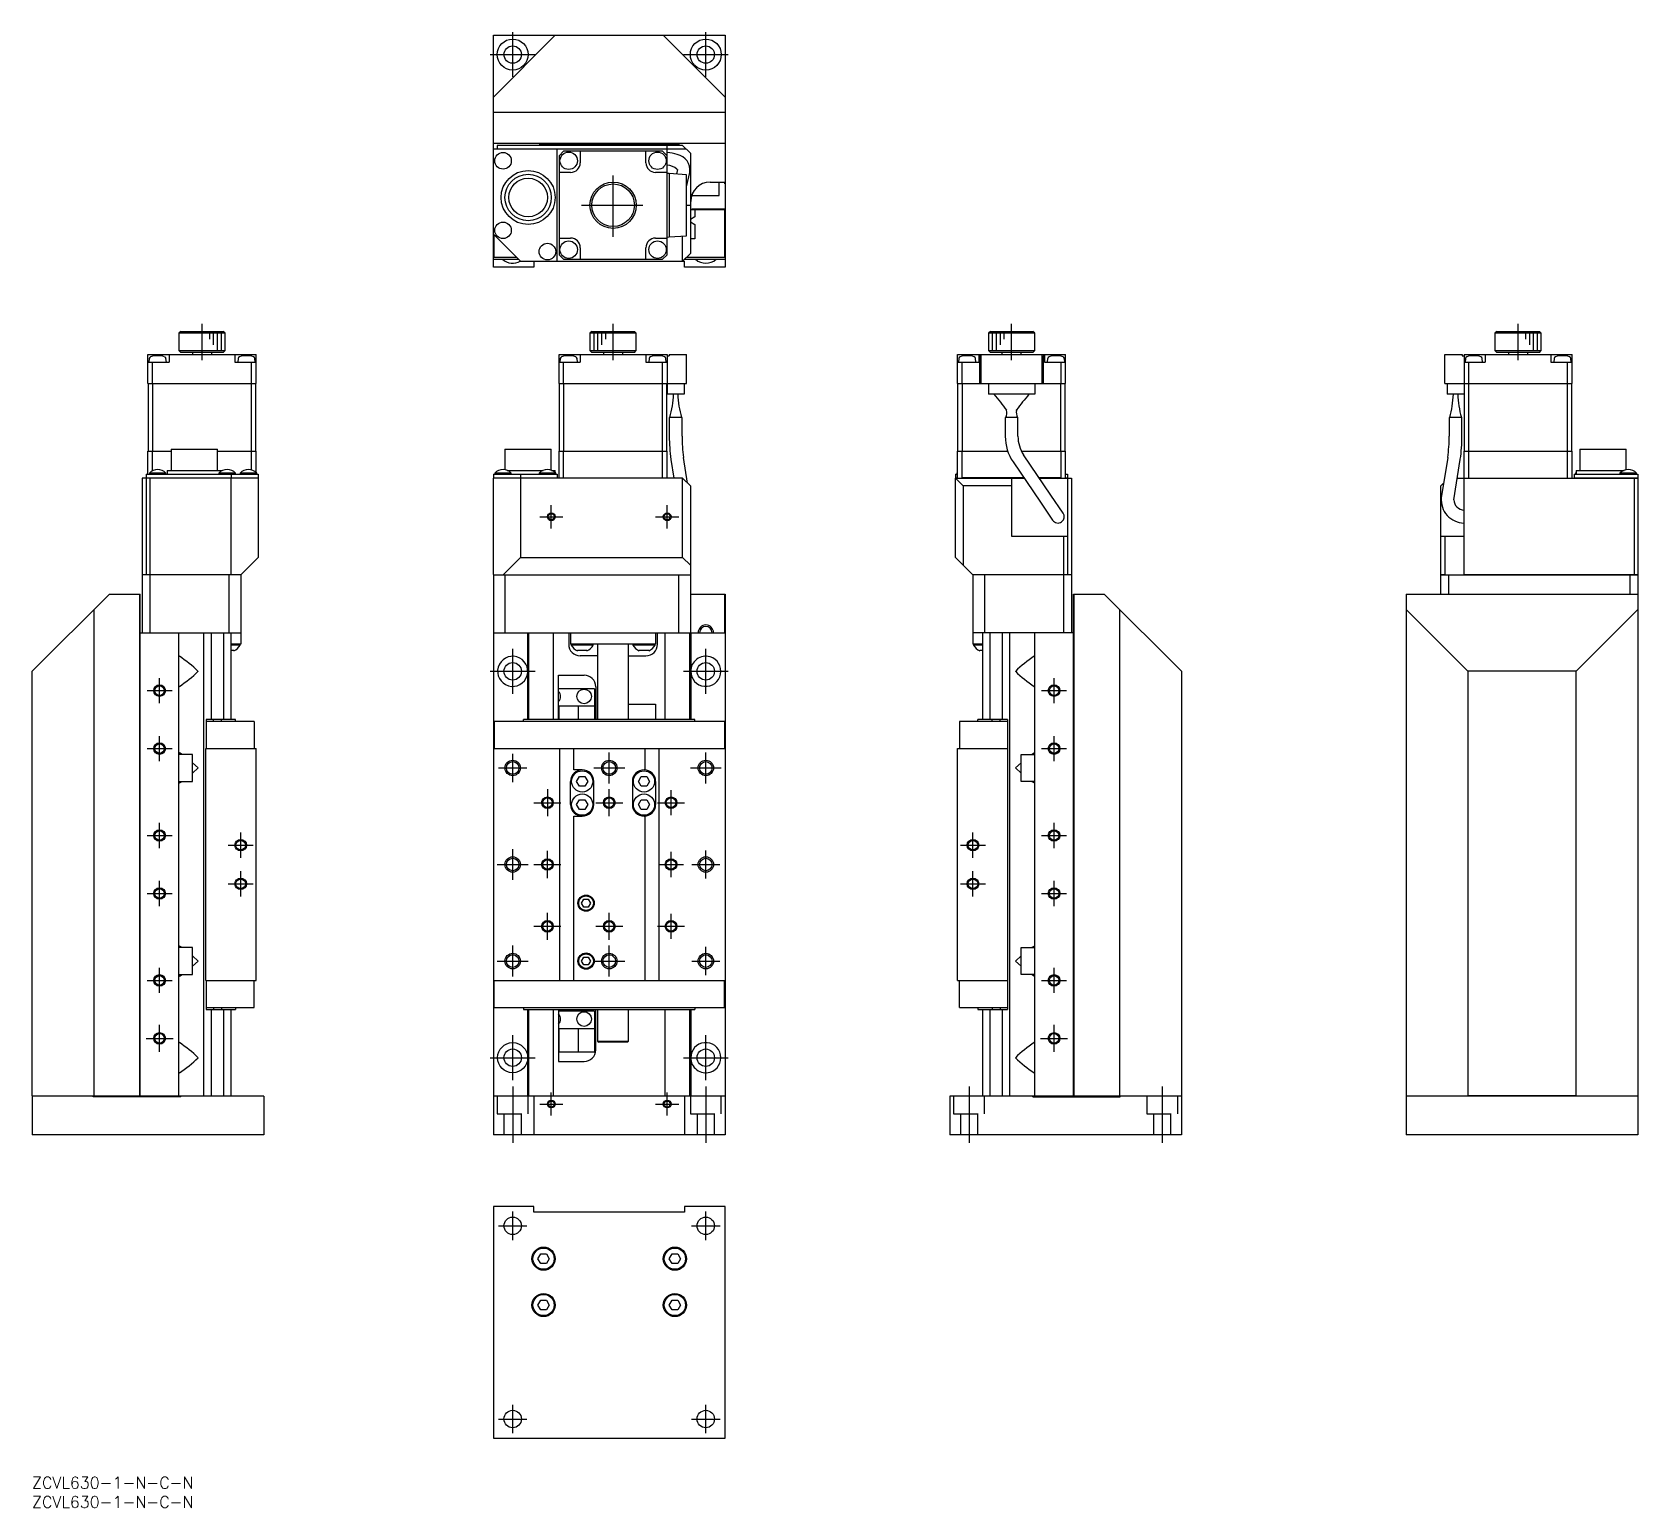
# Model space of a CAD drawing. Extents: x 0 to 416, y -8 to 374.
import ezdxf

# ---------------------------------------------------------------- set-up
doc = ezdxf.new("R2010")
doc.units = 0
doc.header["$LTSCALE"] = 0.5
doc.linetypes.add('CENTER', pattern=[50.8, 31.75, -6.35, 6.35, -6.35])
doc.linetypes.add('DASHED', pattern=[19.05, 12.7, -6.35])
for name, color, linetype in [('MSM_CENTER', 1, 'CENTER'), ('MSM_CONTINUOUS', 7, 'CONTINUOUS'), ('MSM_DASHED', 4, 'DASHED'), ('MSM_NARROW', 5, 'CONTINUOUS'), ('MSM_PART_NUMBER', 7, 'CONTINUOUS')]:
    doc.layers.add(name, color=color, linetype=linetype)
doc.styles.get("Standard").update_dxf_attribs({"font": 'txt.shx', "height": 3, "bigfont": 'bigfont.shx'})

# ---------------------------------------------------------------- blocks, each defined once
blk = doc.blocks.new('*U2')
at = {"layer": 'MSM_PART_NUMBER'}
blk.add_text('ZCVL630-1-N-C-N', height=3, dxfattribs=at).set_placement((0, -3))
blk = doc.blocks.new('*U3')
at = {"layer": 'MSM_PART_NUMBER'}
blk.add_text('ZCVL630-1-N-C-N', height=3, dxfattribs=at).set_placement((0, -8))

msp = doc.modelspace()

# ---------------------------------------------------------------- linework, layer by layer
at = {"layer": 'MSM_CENTER'}
for p, q in [((124.42, 362.36), (124.42, 373.96)), ((174.42, 362.36), (174.42, 373.96)), ((118.62, 368.16), (130.22, 368.16)), ((168.62, 368.16), (180.22, 368.16)), ((150.42, 320.96), (150.42, 337.36)), ((142.22, 329.16), (158.62, 329.16)), ((44, 289.07), (44, 298.47)), ((150.42, 289.07), (150.42, 298.47)), ((253.59, 289.07), (253.59, 298.47)), ((384.74, 289.07), (384.74, 298.47)), ((134.42, 245.52), (134.42, 251.52)), ((164.42, 245.52), (164.42, 251.52)), ((131.42, 248.52), (137.42, 248.52)), ((161.42, 248.52), (167.42, 248.52)), ((124.42, 202.72), (124.42, 214.32)), ((174.42, 202.72), (174.42, 214.32)), ((118.62, 208.52), (130.22, 208.52)), ((168.62, 208.52), (180.22, 208.52)), ((33, 200.27), (33, 206.77)), ((264.59, 200.27), (264.59, 206.77)), ((29.75, 203.52), (36.25, 203.52)), ((261.34, 203.52), (267.84, 203.52)), ((33, 185.27), (33, 191.77)), ((264.59, 185.27), (264.59, 191.77)), ((29.75, 188.52), (36.25, 188.52)), ((124.42, 179.87), (124.42, 187.17)), ((149.42, 179.52), (149.42, 187.52)), ((174.42, 179.52), (174.42, 187.52)), ((261.34, 188.52), (267.84, 188.52)), ((120.77, 183.52), (128.07, 183.52)), ((145.42, 183.52), (153.42, 183.52)), ((170.42, 183.52), (178.42, 183.52)), ((133.42, 178.02), (133.42, 171.02)), ((149.42, 171.02), (149.42, 178.02)), ((165.42, 171.27), (165.42, 177.77)), ((129.92, 174.52), (136.92, 174.52)), ((145.92, 174.52), (152.92, 174.52)), ((161.92, 174.52), (168.92, 174.52)), ((33, 162.77), (33, 169.27)), ((54, 160.27), (54, 166.77)), ((243.59, 160.27), (243.59, 166.77)), ((264.59, 162.77), (264.59, 169.27)), ((29.75, 166.02), (36.25, 166.02)), ((50.75, 163.52), (57.25, 163.52)), ((124.42, 154.52), (124.42, 162.52)), ((174.42, 154.87), (174.42, 162.17)), ((240.34, 163.52), (246.84, 163.52)), ((261.34, 166.02), (267.84, 166.02)), ((120.42, 158.52), (128.42, 158.52)), ((129.92, 158.52), (136.92, 158.52)), ((133.42, 155.02), (133.42, 162.02)), ((162.17, 158.52), (168.67, 158.52)), ((165.42, 155.27), (165.42, 161.77)), ((170.77, 158.52), (178.07, 158.52)), ((33, 147.77), (33, 154.27)), ((54, 150.27), (54, 156.77)), ((243.59, 150.27), (243.59, 156.77)), ((264.59, 147.77), (264.59, 154.27)), ((29.75, 151.02), (36.25, 151.02)), ((50.75, 153.52), (57.25, 153.52)), ((240.34, 153.52), (246.84, 153.52)), ((261.34, 151.02), (267.84, 151.02)), ((133.42, 139.02), (133.42, 146.02)), ((149.42, 139.02), (149.42, 146.02)), ((165.42, 139.27), (165.42, 145.77)), ((129.92, 142.52), (136.92, 142.52)), ((145.92, 142.52), (152.92, 142.52)), ((161.92, 142.52), (168.92, 142.52)), ((124.42, 129.52), (124.42, 137.52)), ((149.42, 129.52), (149.42, 137.52)), ((120.42, 133.52), (128.42, 133.52)), ((145.42, 133.52), (153.42, 133.52)), ((170.77, 133.52), (178.07, 133.52)), ((174.42, 129.87), (174.42, 137.17)), ((33, 125.27), (33, 131.77)), ((264.59, 125.27), (264.59, 131.77)), ((29.75, 128.52), (36.25, 128.52)), ((261.34, 128.52), (267.84, 128.52)), ((33, 110.02), (33, 117.02)), ((264.59, 110.02), (264.59, 117.02)), ((29.5, 113.52), (36.5, 113.52)), ((124.42, 102.72), (124.42, 114.32)), ((174.42, 102.72), (174.42, 114.32)), ((261.09, 113.52), (268.09, 113.52)), ((118.62, 108.52), (130.22, 108.52)), ((168.62, 108.52), (180.22, 108.52)), ((124.42, 101.02), (124.42, 86.52)), ((174.42, 101.02), (174.42, 86.52)), ((242.59, 101.02), (242.59, 86.52)), ((292.59, 101.02), (292.59, 86.52)), ((131.42, 96.52), (137.42, 96.52)), ((134.42, 93.52), (134.42, 99.52)), ((161.42, 96.52), (167.42, 96.52)), ((164.42, 93.52), (164.42, 99.52)), ((124.42, 61.3), (124.42, 68.7)), ((174.42, 61.3), (174.42, 68.7)), ((120.72, 65), (128.12, 65)), ((170.72, 65), (178.12, 65)), ((124.42, 11.3), (124.42, 18.7)), ((174.42, 11.3), (174.42, 18.7)), ((120.72, 15), (128.12, 15)), ((170.72, 15), (178.12, 15))]:
    msp.add_line(p, q, dxfattribs=at)
at = {"layer": 'MSM_CONTINUOUS'}
for p, q in [((119.42, 357.16), (135.42, 373.16)), ((119.42, 313.16), (119.42, 373.16)), ((119.42, 373.16), (179.42, 373.16)), ((163.42, 373.16), (179.42, 357.16)), ((179.42, 373.16), (179.42, 313.16)), ((119.42, 357.36), (119.52, 357.36)), ((119.52, 357.36), (119.52, 357.26)), ((179.42, 357.26), (179.32, 357.26)), ((179.42, 353.16), (119.42, 353.16)), ((119.42, 345.26), (119.52, 345.16)), ((179.42, 345.16), (119.42, 345.16)), ((131.42, 344.86), (131.42, 345.16)), ((167.42, 345.16), (167.42, 344.86)), ((179.32, 345.16), (179.42, 345.26)), ((169.42, 343.66), (119.42, 343.66)), ((168.42, 344.66), (120.42, 344.66)), ((120.42, 344.66), (120.42, 343.66)), ((120.42, 343.76), (164.42, 343.76)), ((167.42, 344.86), (131.42, 344.86)), ((135.92, 314.66), (135.92, 343.66)), ((137.62, 343.16), (136.42, 341.96)), ((136.42, 341.96), (136.42, 316.36)), ((163.22, 343.16), (137.62, 343.16)), ((141.92, 343.16), (141.92, 340.16)), ((158.92, 340.16), (158.92, 343.16)), ((164.42, 341.96), (163.22, 343.16)), ((164.42, 343.76), (164.32, 343.66)), ((164.42, 343.76), (164.42, 344.66)), ((164.42, 316.36), (164.42, 343.66)), ((170.42, 342.66), (168.42, 344.66)), ((170.42, 342.66), (170.42, 316.66)), ((139.42, 337.66), (136.42, 337.66)), ((164.42, 337.66), (161.42, 337.66)), ((164.92, 337.38), (164.42, 337.41)), ((164.92, 337.38), (164.92, 320.95)), ((169.42, 337.06), (164.92, 337.38)), ((167.07, 338.37), (166.81, 337.25)), ((166.95, 338.53), (167.03, 338.43)), ((167.03, 338.43), (167.07, 338.35)), ((169.42, 333.9), (170.28, 337.62)), ((169.42, 321.26), (169.42, 337.06)), ((175.52, 335.16), (179.42, 335.16)), ((177.92, 331.66), (177.92, 335.16)), ((179.32, 334.66), (179.32, 335.16)), ((179.42, 334.66), (179.32, 334.66)), ((169.42, 329.16), (170.42, 329.16)), ((170.52, 328.66), (170.42, 328.66)), ((170.52, 328.66), (170.52, 330.16)), ((170.92, 332.12), (170.92, 331.66)), ((170.92, 331.66), (177.92, 331.66)), ((170.42, 328.06), (179.22, 328.06)), ((171.62, 326.19), (170.42, 325.5)), ((170.42, 324.83), (171.62, 324.14)), ((179.42, 328.16), (170.82, 328.16)), ((170.82, 328.16), (170.82, 328.06)), ((171.62, 328.06), (171.62, 326.19)), ((179.22, 328.06), (179.22, 315.66)), ((119.42, 321.66), (126.42, 314.66)), ((119.62, 315.66), (119.62, 321.46)), ((136.42, 320.66), (139.42, 320.66)), ((161.42, 320.66), (164.42, 320.66)), ((164.42, 320.91), (164.92, 320.95)), ((164.92, 320.95), (169.42, 321.26)), ((168.42, 314.66), (168.42, 321.19)), ((171.62, 320.46), (170.42, 320.46)), ((171.62, 324.14), (171.62, 320.46)), ((136.42, 316.36), (137.62, 315.16)), ((141.92, 318.16), (141.92, 315.16)), ((158.92, 315.16), (158.92, 318.16)), ((163.22, 315.16), (164.42, 316.36)), ((170.42, 316.66), (168.42, 314.66)), ((119.42, 315.16), (125.92, 315.16)), ((129.92, 313.16), (119.42, 313.16)), ((125.42, 315.66), (119.62, 315.66)), ((126.42, 314.66), (168.92, 314.66)), ((129.92, 314.66), (129.92, 313.16)), ((137.62, 315.16), (163.22, 315.16)), ((168.92, 315.16), (179.42, 315.16)), ((168.92, 313.16), (168.92, 314.66)), ((179.42, 313.16), (168.92, 313.16)), ((179.22, 315.66), (169.42, 315.66)), ((38.5, 296.52), (38, 296.02)), ((38, 296.02), (38, 291.52)), ((50, 296.02), (38, 296.02)), ((38.5, 296.52), (49.5, 296.52)), ((50, 296.02), (49.5, 296.52)), ((50, 291.52), (50, 296.02)), ((144.92, 296.52), (144.42, 296.02)), ((156.42, 296.02), (144.42, 296.02)), ((144.42, 296.02), (144.42, 291.52)), ((144.92, 296.52), (155.92, 296.52)), ((156.42, 296.02), (155.92, 296.52)), ((156.42, 291.52), (156.42, 296.02)), ((248.09, 296.52), (247.59, 296.02)), ((247.59, 296.02), (247.59, 291.52)), ((259.59, 296.02), (247.59, 296.02)), ((248.09, 296.52), (259.09, 296.52)), ((259.59, 296.02), (259.09, 296.52)), ((259.59, 291.52), (259.59, 296.02)), ((379.24, 296.52), (378.74, 296.02)), ((390.74, 296.02), (378.74, 296.02)), ((378.74, 296.02), (378.74, 291.52)), ((379.24, 296.52), (390.24, 296.52)), ((390.74, 296.02), (390.24, 296.52)), ((390.74, 291.52), (390.74, 296.02)), ((38, 291.52), (38.5, 291.02)), ((38, 291.52), (50, 291.52)), ((49.5, 291.02), (38.5, 291.02)), ((41.5, 291.02), (41.5, 290.52)), ((46.5, 290.52), (46.5, 291.02)), ((49.5, 291.02), (50, 291.52)), ((144.42, 291.52), (156.42, 291.52)), ((144.42, 291.52), (144.92, 291.02)), ((155.92, 291.02), (144.92, 291.02)), ((147.92, 291.02), (147.92, 290.52)), ((152.92, 290.52), (152.92, 291.02)), ((155.92, 291.02), (156.42, 291.52)), ((247.59, 291.52), (248.09, 291.02)), ((247.59, 291.52), (259.59, 291.52)), ((259.09, 291.02), (248.09, 291.02)), ((251.09, 291.02), (251.09, 290.52)), ((256.09, 290.52), (256.09, 291.02)), ((259.09, 291.02), (259.59, 291.52)), ((378.74, 291.52), (390.74, 291.52)), ((378.74, 291.52), (379.24, 291.02)), ((390.24, 291.02), (379.24, 291.02)), ((382.24, 291.02), (382.24, 290.52)), ((387.24, 290.52), (387.24, 291.02)), ((390.24, 291.02), (390.74, 291.52)), ((30, 283.02), (30, 290.52)), ((30, 290.52), (58, 290.52)), ((30, 288.52), (35.5, 288.52)), ((30.34, 289.51), (30.25, 288.52)), ((31.2, 283.02), (31.2, 288.52)), ((34.75, 288.52), (34.66, 289.51)), ((35.5, 290.52), (35.5, 288.52)), ((52.5, 290.52), (52.5, 288.52)), ((52.5, 288.52), (58, 288.52)), ((53.34, 289.51), (53.25, 288.52)), ((56.8, 283.02), (56.8, 288.52)), ((57.75, 288.52), (57.66, 289.51)), ((58, 283.02), (58, 290.52)), ((136.42, 290.52), (164.42, 290.52)), ((136.42, 283.02), (136.42, 290.52)), ((136.42, 288.52), (141.92, 288.52)), ((136.75, 289.51), (136.67, 288.52)), ((137.62, 283.02), (137.62, 288.52)), ((141.17, 288.52), (141.08, 289.51)), ((141.92, 290.52), (141.92, 288.52)), ((158.92, 290.52), (158.92, 288.52)), ((158.92, 288.52), (164.42, 288.52)), ((159.75, 289.51), (159.67, 288.52)), ((163.22, 283.02), (163.22, 288.52)), ((164.17, 288.52), (164.08, 289.51)), ((164.42, 290.52), (164.42, 280.22)), ((164.42, 290.22), (164.92, 290.22)), ((164.92, 290.52), (169.42, 290.52)), ((164.92, 290.52), (164.92, 290.22)), ((169.42, 283.02), (169.42, 290.52)), ((239.59, 283.02), (239.59, 290.52)), ((239.59, 290.52), (267.59, 290.52)), ((239.59, 288.52), (245.09, 288.52)), ((239.93, 289.51), (239.84, 288.52)), ((240.79, 283.02), (240.79, 288.52)), ((244.34, 288.52), (244.26, 289.51)), ((245.09, 290.52), (245.09, 288.52)), ((245.34, 283.02), (245.34, 290.22)), ((245.34, 290.22), (245.38, 290.22)), ((245.38, 290.52), (245.38, 290.22)), ((245.69, 283.02), (245.69, 290.52)), ((261.49, 283.02), (261.49, 290.52)), ((261.81, 290.52), (261.81, 290.22)), ((261.81, 290.22), (261.84, 290.22)), ((261.84, 283.02), (261.84, 290.22)), ((262.09, 290.52), (262.09, 288.52)), ((262.09, 288.52), (267.59, 288.52)), ((262.93, 289.51), (262.84, 288.52)), ((266.39, 283.02), (266.39, 288.52)), ((267.34, 288.52), (267.26, 289.51)), ((267.59, 283.02), (267.59, 290.52)), ((365.74, 283.02), (365.74, 290.52)), ((365.74, 290.52), (370.24, 290.52)), ((370.24, 290.52), (370.24, 290.22)), ((370.24, 290.22), (370.74, 290.22)), ((370.74, 290.52), (398.74, 290.52)), ((370.74, 290.52), (370.74, 280.22)), ((370.74, 288.52), (376.24, 288.52)), ((371.08, 289.51), (370.99, 288.52)), ((371.94, 283.02), (371.94, 288.52)), ((375.49, 288.52), (375.4, 289.51)), ((376.24, 290.52), (376.24, 288.52)), ((393.24, 290.52), (393.24, 288.52)), ((393.24, 288.52), (398.74, 288.52)), ((394.08, 289.51), (393.99, 288.52)), ((397.54, 283.02), (397.54, 288.52)), ((398.49, 288.52), (398.4, 289.51)), ((398.74, 283.02), (398.74, 290.52)), ((30, 283.02), (58, 283.02)), ((30.1, 265.52), (30.1, 283.02)), ((31.24, 265.52), (31.24, 283.02)), ((56.76, 265.52), (56.76, 283.02)), ((57.9, 265.52), (57.9, 283.02)), ((136.42, 283.02), (169.42, 283.02)), ((136.52, 265.52), (136.52, 283.02)), ((137.66, 265.52), (137.66, 283.02)), ((163.17, 265.52), (163.17, 283.02)), ((164.32, 265.52), (164.32, 283.02)), ((168.82, 283.02), (168.82, 280.22)), ((239.59, 283.02), (267.59, 283.02)), ((239.69, 265.52), (239.69, 283.02)), ((240.84, 265.52), (240.84, 283.02)), ((247.59, 283.02), (247.59, 280.22)), ((259.59, 283.02), (259.59, 280.22)), ((266.35, 265.52), (266.35, 283.02)), ((267.49, 265.52), (267.49, 283.02)), ((365.74, 283.02), (398.74, 283.02)), ((366.34, 283.02), (366.34, 280.22)), ((370.84, 265.52), (370.84, 283.02)), ((371.98, 265.52), (371.98, 283.02)), ((397.5, 265.52), (397.5, 283.02)), ((398.64, 265.52), (398.64, 283.02)), ((168.82, 280.22), (164.42, 280.22)), ((259.59, 280.22), (247.59, 280.22)), ((370.74, 280.22), (366.34, 280.22)), ((254.85, 276.07), (254.89, 276.17)), ((168.27, 274.22), (164.97, 274.22)), ((164.97, 274.22), (164.97, 269.36)), ((168.27, 269.36), (168.27, 274.22)), ((255.24, 274.22), (251.94, 274.22)), ((251.94, 274.22), (251.94, 269.36)), ((255.24, 269.36), (255.24, 274.22)), ((370.19, 274.22), (366.89, 274.22)), ((366.89, 274.22), (366.89, 269.36)), ((370.19, 269.36), (370.19, 274.22)), ((30, 265.52), (36, 265.52)), ((30, 259.52), (30, 265.52)), ((31.2, 260.42), (31.2, 265.52)), ((36, 266.02), (48, 266.02)), ((36, 266.02), (36, 260.52)), ((48, 260.52), (48, 266.02)), ((48, 265.52), (58, 265.52)), ((56.8, 260.61), (56.8, 265.52)), ((58, 259.96), (58, 265.52)), ((122.42, 266.02), (134.42, 266.02)), ((122.42, 266.02), (122.42, 260.68)), ((134.42, 260.55), (134.42, 266.02)), ((136.42, 258.52), (136.42, 265.52)), ((136.42, 265.52), (164.42, 265.52)), ((137.62, 258.52), (137.62, 265.52)), ((163.22, 258.52), (163.22, 265.52)), ((164.42, 258.62), (164.42, 265.52)), ((165.39, 263.39), (166.16, 258.52)), ((169.71, 257.23), (168.65, 263.9)), ((239.59, 258.52), (239.59, 265.52)), ((239.59, 265.52), (252.58, 265.52)), ((240.79, 258.62), (240.79, 265.52)), ((253.97, 262.72), (261.06, 252.27)), ((256.15, 265.52), (267.59, 265.52)), ((263.79, 254.12), (256.71, 264.57)), ((266.39, 258.62), (266.39, 265.52)), ((267.59, 258.52), (267.59, 265.52)), ((366.5, 263.9), (364.85, 253.45)), ((368.11, 252.94), (369.76, 263.39)), ((370.74, 265.52), (398.74, 265.52)), ((370.74, 258.62), (370.74, 265.52)), ((371.94, 258.52), (371.94, 265.52)), ((397.54, 258.52), (397.54, 265.52)), ((398.74, 258.52), (398.74, 265.52)), ((400.74, 266.02), (412.74, 266.02)), ((400.74, 266.02), (400.74, 260.52)), ((412.74, 260.68), (412.74, 266.02)), ((29.4, 258.52), (28.5, 258.52)), ((28.5, 258.52), (28.5, 218.52)), ((29.4, 258.52), (29.5, 258.42)), ((29.5, 259.52), (29.5, 258.62)), ((29.5, 259.52), (58.5, 259.52)), ((29.5, 258.62), (58.5, 258.62)), ((29.5, 258.62), (29.6, 258.52)), ((29.5, 258.52), (29.5, 233.52)), ((58.5, 258.52), (29.5, 258.52)), ((34.65, 259.81), (30.35, 259.81)), ((30.35, 259.81), (30.35, 259.52)), ((30.5, 258.52), (30.5, 218.52)), ((34.65, 259.52), (34.65, 259.81)), ((35, 260.52), (49, 260.52)), ((35, 260.52), (35, 259.52)), ((52.65, 259.81), (48.35, 259.81)), ((48.35, 259.81), (48.35, 259.52)), ((49, 260.32), (49, 260.52)), ((51.46, 258.52), (51.5, 258.62)), ((51.5, 259.52), (51.5, 258.62)), ((51.5, 233.52), (51.5, 258.52)), ((52.65, 259.52), (52.65, 259.81)), ((58.15, 259.81), (53.85, 259.81)), ((53.85, 259.81), (53.85, 259.52)), ((58.15, 259.52), (58.15, 259.81)), ((58.4, 258.52), (58.5, 258.62)), ((58.5, 259.52), (58.5, 258.62)), ((58.5, 258.52), (58.5, 238.02)), ((119.42, 259.52), (135.92, 259.52)), ((119.42, 259.52), (119.42, 258.62)), ((119.52, 258.52), (119.42, 258.62)), ((119.42, 258.62), (135.92, 258.62)), ((119.42, 233.62), (119.42, 258.52)), ((168.42, 258.52), (119.42, 258.52)), ((124.07, 259.81), (119.77, 259.81)), ((119.77, 259.81), (119.77, 259.52)), ((122.99, 260.52), (132.34, 260.52)), ((124.07, 259.52), (124.07, 259.81)), ((126.42, 259.52), (126.42, 258.62)), ((126.46, 258.52), (126.42, 258.62)), ((126.42, 258.52), (126.42, 238.02)), ((135.57, 259.81), (131.27, 259.81)), ((131.27, 259.81), (131.27, 259.52)), ((134.49, 260.52), (135.42, 260.52)), ((135.42, 259.96), (135.42, 260.52)), ((135.57, 259.52), (135.57, 259.81)), ((135.82, 258.52), (135.92, 258.62)), ((135.92, 259.52), (135.92, 258.62)), ((164.32, 258.52), (164.42, 258.62)), ((170.42, 256.52), (168.42, 258.52)), ((168.42, 238.02), (168.42, 258.52)), ((239.09, 259.52), (239.09, 258.62)), ((239.09, 259.52), (239.59, 259.52)), ((239.09, 258.62), (239.59, 258.62)), ((239.19, 258.52), (239.09, 258.62)), ((241.09, 256.52), (239.09, 258.52)), ((239.09, 258.52), (256.82, 258.52)), ((239.09, 238.02), (239.09, 258.52)), ((239.59, 259.81), (239.44, 259.81)), ((239.44, 259.81), (239.44, 259.52)), ((240.69, 258.52), (240.79, 258.62)), ((256.75, 258.62), (240.79, 258.62)), ((253.59, 258.52), (253.59, 243.52)), ((266.39, 258.62), (260.74, 258.62)), ((260.81, 258.52), (268.09, 258.52)), ((266.39, 258.62), (266.49, 258.52)), ((267.59, 259.52), (268.09, 259.52)), ((267.59, 258.62), (268.09, 258.62)), ((268.09, 258.62), (267.99, 258.52)), ((268.09, 259.52), (268.09, 258.62)), ((268.09, 258.52), (268.09, 233.52)), ((268.19, 258.52), (268.09, 258.42)), ((268.19, 233.52), (268.19, 258.52)), ((268.19, 258.52), (269.09, 258.52)), ((269.09, 258.52), (269.09, 218.52)), ((368.99, 258.52), (415.74, 258.52)), ((370.74, 258.62), (370.84, 258.52)), ((370.74, 233.52), (370.74, 258.52)), ((399.24, 259.52), (415.74, 259.52)), ((399.24, 259.52), (399.24, 258.62)), ((399.24, 258.62), (415.74, 258.62)), ((399.24, 258.62), (399.34, 258.52)), ((399.74, 259.81), (399.59, 259.81)), ((399.59, 259.81), (399.59, 259.52)), ((399.74, 260.52), (412.16, 260.52)), ((399.74, 260.52), (399.74, 259.52)), ((415.39, 259.81), (411.09, 259.81)), ((411.09, 259.81), (411.09, 259.52)), ((414.74, 258.52), (414.74, 233.52)), ((415.39, 259.52), (415.39, 259.81)), ((415.74, 258.62), (415.64, 258.52)), ((415.74, 259.52), (415.74, 258.62)), ((415.74, 258.52), (415.74, 233.62)), ((170.42, 256.52), (170.42, 233.62)), ((241.09, 256.52), (241.09, 236.02)), ((253.59, 256.52), (241.09, 256.52)), ((266.93, 249.49), (263.79, 254.12)), ((365.45, 257.23), (364.74, 256.52)), ((364.74, 233.62), (364.74, 256.52)), ((261.06, 252.27), (264.2, 247.63)), ((253.59, 243.52), (268.09, 243.52)), ((267.09, 218.52), (267.09, 243.52)), ((364.74, 243.52), (370.74, 243.52)), ((365.74, 243.52), (365.74, 233.62)), ((54, 233.52), (58.5, 238.02)), ((121.92, 233.52), (126.42, 238.02)), ((126.42, 238.02), (168.42, 238.02)), ((168.42, 238.02), (170.42, 236.02)), ((239.09, 238.02), (243.49, 233.62)), ((54, 233.52), (28.5, 233.52)), ((51, 218.52), (51, 233.52)), ((54, 233.52), (54, 215.52)), ((119.42, 233.62), (119.52, 233.52)), ((119.42, 233.52), (119.42, 88.52)), ((119.42, 233.52), (170.42, 233.52)), ((122.42, 233.52), (122.42, 218.52)), ((167.42, 218.52), (167.42, 233.52)), ((170.32, 233.52), (170.42, 233.62)), ((170.42, 233.52), (170.42, 218.52)), ((243.59, 233.52), (243.49, 233.62)), ((243.59, 233.52), (243.59, 215.52)), ((269.09, 233.52), (243.59, 233.52)), ((246.59, 233.52), (246.59, 218.52)), ((364.84, 233.52), (364.74, 233.62)), ((364.74, 233.62), (365.74, 233.62)), ((364.74, 233.52), (415.74, 233.52)), ((364.74, 228.52), (364.74, 233.52)), ((365.74, 233.62), (365.88, 233.52)), ((366.74, 233.52), (366.74, 228.52)), ((370.74, 233.62), (415.74, 233.62)), ((413.74, 228.52), (413.74, 233.52)), ((415.74, 233.62), (415.64, 233.52)), ((415.74, 233.52), (415.74, 88.52)), ((20, 228.52), (0, 208.52)), ((16, 224.52), (16, 98.52)), ((20, 228.52), (28, 228.52)), ((27.9, 98.52), (27.9, 228.52)), ((28, 98.52), (28, 228.52)), ((170.42, 228.52), (179.42, 228.52)), ((179.32, 218.52), (179.32, 228.52)), ((179.42, 228.52), (179.42, 88.52)), ((269.59, 98.52), (269.59, 228.52)), ((269.59, 228.52), (277.59, 228.52)), ((269.69, 228.52), (269.69, 98.52)), ((297.59, 208.52), (277.59, 228.52)), ((281.59, 98.52), (281.59, 224.52)), ((355.74, 228.52), (415.74, 228.52)), ((355.74, 228.52), (355.74, 88.52)), ((371.74, 208.52), (355.74, 224.52)), ((415.74, 224.52), (399.74, 208.52)), ((28, 218.52), (54, 218.52)), ((38, 98.52), (38, 218.52)), ((44.5, 98.52), (44.5, 218.52)), ((46.46, 196.02), (46.46, 218.52)), ((49.54, 218.52), (49.54, 196.02)), ((51.5, 196.02), (51.5, 218.52)), ((119.42, 218.52), (179.42, 218.52)), ((128.32, 196.02), (128.32, 218.52)), ((128.62, 196.02), (128.62, 218.52)), ((134.97, 196.02), (134.97, 218.52)), ((138.92, 218.52), (138.92, 215.52)), ((139.42, 218.52), (139.42, 215.52)), ((161.42, 218.52), (161.42, 215.52)), ((161.92, 215.52), (161.92, 218.52)), ((163.86, 196.02), (163.86, 218.52)), ((170.22, 218.52), (170.22, 196.02)), ((170.52, 218.52), (170.52, 196.02)), ((269.59, 218.52), (243.59, 218.52)), ((246.09, 218.52), (246.09, 196.02)), ((248.06, 196.02), (248.06, 218.52)), ((251.13, 218.52), (251.13, 196.02)), ((253.09, 218.52), (253.09, 98.52)), ((259.59, 98.52), (259.59, 218.52)), ((38, 212.26), (38.12, 212.42)), ((54, 215.52), (51.5, 215.52)), ((53.85, 215.32), (51.5, 215.32)), ((52.22, 213.87), (51.5, 213.87)), ((53.85, 215.32), (53.85, 215.52)), ((161.42, 215.52), (139.42, 215.52)), ((139.57, 215.52), (139.57, 215.32)), ((145.27, 215.32), (139.57, 215.32)), ((143.64, 213.87), (141.19, 213.87)), ((146.42, 212.52), (141.92, 212.52)), ((145.27, 215.32), (145.27, 215.52)), ((146.42, 215.52), (146.42, 196.02)), ((154.42, 196.02), (154.42, 215.52)), ((154.42, 212.52), (158.92, 212.52)), ((155.57, 215.52), (155.57, 215.32)), ((161.27, 215.32), (155.57, 215.32)), ((159.64, 213.87), (157.19, 213.87)), ((161.27, 215.32), (161.27, 215.52)), ((246.09, 215.52), (243.59, 215.52)), ((243.74, 215.52), (243.74, 215.32)), ((246.09, 215.32), (243.74, 215.32)), ((246.09, 213.87), (245.37, 213.87)), ((259.59, 212.26), (259.47, 212.42)), ((0, 98.62), (0, 208.52)), ((297.59, 208.52), (297.59, 98.62)), ((399.74, 208.52), (371.74, 208.52)), ((371.74, 208.52), (371.74, 98.62)), ((399.74, 98.62), (399.74, 208.52)), ((38, 204.78), (38.12, 204.62)), ((136.29, 207.52), (142.92, 207.52)), ((136.29, 196.02), (136.29, 207.52)), ((145.62, 204.02), (136.29, 204.02)), ((145.62, 204.02), (145.62, 196.02)), ((145.92, 204.52), (145.92, 196.02)), ((259.59, 204.78), (259.47, 204.62)), ((154.42, 200.02), (161.42, 200.02)), ((161.42, 200.02), (161.42, 196.02)), ((45.1, 196.02), (45.1, 188.52)), ((52.7, 196.02), (45.1, 196.02)), ((57.5, 195.52), (45.1, 195.52)), ((46.98, 195.52), (46.98, 196.02)), ((49.02, 195.52), (49.02, 196.02)), ((52.7, 195.52), (52.7, 196.02)), ((57.5, 195.52), (57.5, 188.52)), ((119.62, 195.52), (119.62, 188.52)), ((179.22, 195.52), (119.62, 195.52)), ((171.62, 196.02), (127.22, 196.02)), ((127.22, 195.52), (127.22, 196.02)), ((145.62, 199.52), (136.29, 199.52)), ((136.42, 196.02), (136.42, 199.52)), ((141.42, 196.02), (141.42, 199.52)), ((171.62, 195.52), (171.62, 196.02)), ((179.22, 195.52), (179.22, 188.52)), ((240.09, 195.52), (240.09, 188.52)), ((252.49, 195.52), (240.09, 195.52)), ((252.49, 196.02), (244.89, 196.02)), ((244.89, 195.52), (244.89, 196.02)), ((248.57, 195.52), (248.57, 196.02)), ((250.62, 195.52), (250.62, 196.02)), ((252.49, 196.02), (252.49, 188.52)), ((38.12, 187.42), (38, 187.26)), ((38.87, 187.02), (38.12, 187.42)), ((45, 128.52), (45, 188.52)), ((45, 188.52), (58, 188.52)), ((58, 128.52), (58, 188.52)), ((119.42, 188.52), (179.42, 188.52)), ((136.62, 128.52), (136.62, 188.52)), ((140.22, 183.02), (140.22, 188.52)), ((158.62, 188.52), (158.62, 183.01)), ((162.22, 188.52), (162.22, 128.52)), ((239.59, 128.52), (239.59, 188.52)), ((239.59, 188.52), (252.59, 188.52)), ((252.59, 128.52), (252.59, 188.52)), ((258.72, 187.02), (259.47, 187.42)), ((259.47, 187.42), (259.59, 187.26)), ((41.5, 187.02), (38, 187.02)), ((41.5, 180.02), (41.5, 187.02)), ((43, 183.52), (41.5, 184.84)), ((41.5, 182.2), (43, 183.52)), ((142.42, 183.02), (140.22, 183.02)), ((254.59, 183.52), (256.09, 184.84)), ((256.09, 182.2), (254.59, 183.52)), ((256.09, 180.02), (256.09, 187.02)), ((256.09, 187.02), (259.59, 187.02)), ((38, 180.02), (41.5, 180.02)), ((38, 179.78), (38.12, 179.62)), ((38.12, 179.62), (38.87, 180.02)), ((139.42, 174.02), (139.42, 180.02)), ((140.97, 180.02), (141.69, 181.27)), ((141.69, 178.77), (140.97, 180.02)), ((141.69, 181.27), (143.14, 181.27)), ((143.14, 178.77), (141.69, 178.77)), ((143.14, 181.27), (143.86, 180.02)), ((143.86, 180.02), (143.14, 178.77)), ((145.42, 174.02), (145.42, 180.02)), ((155.42, 180.02), (155.42, 174.02)), ((156.97, 180.02), (157.69, 181.27)), ((157.69, 178.77), (156.97, 180.02)), ((157.69, 181.27), (159.14, 181.27)), ((159.14, 178.77), (157.69, 178.77)), ((159.14, 181.27), (159.86, 180.02)), ((159.86, 180.02), (159.14, 178.77)), ((161.42, 180.02), (161.42, 174.02)), ((259.59, 180.02), (256.09, 180.02)), ((259.47, 179.62), (258.72, 180.02)), ((259.59, 179.78), (259.47, 179.62)), ((140.97, 174.02), (141.69, 175.27)), ((141.69, 175.27), (143.14, 175.27)), ((143.14, 175.27), (143.86, 174.02)), ((156.97, 174.02), (157.69, 175.27)), ((157.69, 175.27), (159.14, 175.27)), ((159.14, 175.27), (159.86, 174.02)), ((140.22, 128.52), (140.22, 171.02)), ((140.22, 171.02), (142.42, 171.02)), ((141.69, 172.77), (140.97, 174.02)), ((143.14, 172.77), (141.69, 172.77)), ((143.86, 174.02), (143.14, 172.77)), ((157.69, 172.77), (156.97, 174.02)), ((159.14, 172.77), (157.69, 172.77)), ((158.62, 171.03), (158.62, 128.52)), ((159.86, 174.02), (159.14, 172.77)), ((142.26, 148.52), (142.84, 149.52)), ((142.84, 147.52), (142.26, 148.52)), ((142.84, 149.52), (143.99, 149.52)), ((143.99, 147.52), (142.84, 147.52)), ((143.99, 149.52), (144.57, 148.52)), ((144.57, 148.52), (143.99, 147.52)), ((38.12, 137.42), (38, 137.26)), ((38.87, 137.02), (38.12, 137.42)), ((258.72, 137.02), (259.47, 137.42)), ((259.47, 137.42), (259.59, 137.26)), ((41.5, 137.02), (38, 137.02)), ((41.5, 130.02), (41.5, 137.02)), ((43, 133.52), (41.5, 134.84)), ((41.5, 132.2), (43, 133.52)), ((142.26, 133.52), (142.84, 134.52)), ((142.84, 132.52), (142.26, 133.52)), ((142.84, 134.52), (143.99, 134.52)), ((143.99, 134.52), (144.57, 133.52)), ((144.57, 133.52), (143.99, 132.52)), ((254.59, 133.52), (256.09, 134.84)), ((256.09, 132.2), (254.59, 133.52)), ((256.09, 130.02), (256.09, 137.02)), ((256.09, 137.02), (259.59, 137.02)), ((38, 130.02), (41.5, 130.02)), ((38, 129.78), (38.12, 129.62)), ((38.12, 129.62), (38.87, 130.02)), ((143.99, 132.52), (142.84, 132.52)), ((259.59, 130.02), (256.09, 130.02)), ((259.47, 129.62), (258.72, 130.02)), ((259.59, 129.78), (259.47, 129.62)), ((45, 128.52), (58, 128.52)), ((45.1, 128.52), (45.1, 121.02)), ((57.5, 121.52), (57.5, 128.52)), ((119.42, 128.52), (179.42, 128.52)), ((119.62, 121.52), (119.62, 128.52)), ((179.22, 121.52), (179.22, 128.52)), ((239.59, 128.52), (252.59, 128.52)), ((240.09, 121.52), (240.09, 128.52)), ((252.49, 128.52), (252.49, 121.02)), ((45.1, 121.52), (57.5, 121.52)), ((45.1, 121.02), (52.7, 121.02)), ((46.46, 98.52), (46.46, 121.02)), ((46.98, 121.52), (46.98, 121.02)), ((49.02, 121.52), (49.02, 121.02)), ((49.54, 121.02), (49.54, 98.52)), ((51.5, 98.52), (51.5, 121.02)), ((52.7, 121.52), (52.7, 121.02)), ((119.62, 121.52), (179.22, 121.52)), ((127.22, 121.52), (127.22, 121.02)), ((127.22, 121.02), (171.62, 121.02)), ((128.32, 98.52), (128.32, 121.02)), ((128.62, 98.52), (128.62, 121.02)), ((134.97, 98.52), (134.97, 121.02)), ((136.29, 121.02), (136.29, 107.52)), ((145.92, 110.52), (145.92, 121.02)), ((146.42, 121.02), (146.42, 112.82)), ((154.42, 112.82), (154.42, 121.02)), ((163.86, 98.52), (163.86, 121.02)), ((170.22, 121.02), (170.22, 98.52)), ((170.52, 121.02), (170.52, 98.52)), ((171.62, 121.52), (171.62, 121.02)), ((240.09, 121.52), (252.49, 121.52)), ((244.89, 121.52), (244.89, 121.02)), ((244.89, 121.02), (252.49, 121.02)), ((246.09, 121.02), (246.09, 98.52)), ((248.06, 98.52), (248.06, 121.02)), ((248.57, 121.52), (248.57, 121.02)), ((250.62, 121.52), (250.62, 121.02)), ((251.13, 121.02), (251.13, 98.52)), ((145.62, 120.52), (136.29, 120.52)), ((145.62, 120.52), (145.62, 110.02)), ((38, 112.26), (38.12, 112.42)), ((145.62, 116.02), (136.29, 116.02)), ((136.42, 110.02), (136.42, 116.02)), ((141.42, 110.02), (141.42, 116.02)), ((146.42, 112.82), (154.42, 112.82)), ((146.42, 112.82), (146.72, 112.52)), ((154.12, 112.52), (146.72, 112.52)), ((154.12, 112.52), (154.42, 112.82)), ((259.59, 112.26), (259.47, 112.42)), ((136.29, 110.02), (145.62, 110.02)), ((38, 104.78), (38.12, 104.62)), ((136.29, 107.52), (142.92, 107.52)), ((259.59, 104.78), (259.47, 104.62)), ((0, 98.62), (0.1, 98.52)), ((0, 98.52), (0, 88.52)), ((60, 98.52), (0, 98.52)), ((15.8, 98.42), (15.8, 98.52)), ((38.5, 98.42), (15.8, 98.42)), ((38.5, 98.42), (38.5, 98.52)), ((60, 98.52), (60, 88.52)), ((179.42, 98.52), (119.42, 98.52)), ((129.92, 98.52), (129.92, 88.52)), ((168.92, 98.52), (168.92, 88.52)), ((237.59, 98.52), (237.59, 88.52)), ((297.59, 98.52), (237.59, 98.52)), ((259.09, 98.42), (259.09, 98.52)), ((259.09, 98.42), (281.69, 98.42)), ((281.69, 98.42), (281.69, 98.52)), ((297.49, 98.52), (297.59, 98.62)), ((297.59, 98.52), (297.59, 88.52)), ((415.74, 98.52), (355.74, 98.52)), ((371.64, 98.52), (371.74, 98.62)), ((399.74, 98.62), (371.74, 98.62)), ((399.74, 98.62), (399.84, 98.52)), ((60, 88.52), (0, 88.52)), ((179.42, 88.52), (119.42, 88.52)), ((297.59, 88.52), (237.59, 88.52)), ((415.74, 88.52), (355.74, 88.52)), ((129.92, 70), (119.42, 70)), ((119.42, 70), (119.42, 10)), ((129.92, 68.5), (129.92, 70)), ((168.92, 68.5), (129.92, 68.5)), ((168.92, 70), (168.92, 68.5)), ((179.42, 70), (168.92, 70)), ((179.42, 10), (179.42, 70)), ((130.97, 56.5), (131.69, 57.75)), ((131.69, 55.25), (130.97, 56.5)), ((131.69, 57.75), (133.14, 57.75)), ((133.14, 55.25), (131.69, 55.25)), ((133.14, 57.75), (133.86, 56.5)), ((133.86, 56.5), (133.14, 55.25)), ((164.97, 56.5), (165.69, 57.75)), ((165.69, 55.25), (164.97, 56.5)), ((165.69, 57.75), (167.14, 57.75)), ((167.14, 55.25), (165.69, 55.25)), ((167.14, 57.75), (167.86, 56.5)), ((167.86, 56.5), (167.14, 55.25)), ((130.97, 44.5), (131.69, 45.75)), ((131.69, 45.75), (133.14, 45.75)), ((133.14, 45.75), (133.86, 44.5)), ((164.97, 44.5), (165.69, 45.75)), ((165.69, 45.75), (167.14, 45.75)), ((167.14, 45.75), (167.86, 44.5)), ((131.69, 43.25), (130.97, 44.5)), ((133.14, 43.25), (131.69, 43.25)), ((133.86, 44.5), (133.14, 43.25)), ((165.69, 43.25), (164.97, 44.5)), ((167.14, 43.25), (165.69, 43.25)), ((167.86, 44.5), (167.14, 43.25)), ((119.42, 10), (179.42, 10))]:
    msp.add_line(p, q, dxfattribs=at)
for centre, radius in [((124.42, 368.16), 4), ((124.42, 368.16), 2.25), ((174.42, 368.16), 4), ((174.42, 368.16), 2.25), ((121.92, 340.66), 2.15), ((138.92, 340.66), 2.25), ((161.92, 340.66), 2.25), ((128.42, 331.16), 7), ((128.42, 331.16), 6), ((128.42, 331.16), 5), ((150.42, 329.16), 6), ((150.42, 329.16), 5.5), ((121.92, 322.66), 2.15), ((133.42, 317.16), 2.15), ((138.92, 317.66), 2.25), ((161.92, 317.66), 2.25), ((134.42, 248.52), 0.783), ((164.42, 248.52), 0.783), ((124.42, 208.52), 2.25), ((174.42, 208.52), 2.25), ((33, 203.52), 1.23), ((142.92, 202.02), 1.9), ((264.59, 203.52), 1.23), ((33, 188.52), 1.23), ((264.59, 188.52), 1.23), ((124.42, 183.52), 1.62), ((149.42, 183.52), 1.62), ((174.42, 183.52), 1.62), ((142.42, 180.02), 2.75), ((158.42, 180.02), 2.75), ((133.42, 174.52), 1.23), ((142.42, 174.02), 2.75), ((149.42, 174.52), 1.23), ((158.42, 174.02), 2.75), ((165.42, 174.52), 1.23), ((33, 166.02), 1.23), ((264.59, 166.02), 1.23), ((54, 163.52), 1.23), ((243.59, 163.52), 1.23), ((124.42, 158.52), 1.62), ((133.42, 158.52), 1.23), ((165.42, 158.52), 1.23), ((174.42, 158.52), 1.62), ((54, 153.52), 1.23), ((243.59, 153.52), 1.23), ((33, 151.02), 1.23), ((143.42, 148.52), 2.1), ((143.42, 148.52), 1.9), ((264.59, 151.02), 1.23), ((133.42, 142.52), 1.23), ((149.42, 142.52), 1.23), ((165.42, 142.52), 1.23), ((124.42, 133.52), 1.62), ((143.42, 133.52), 2.1), ((143.42, 133.52), 1.9), ((149.42, 133.52), 1.62), ((174.42, 133.52), 1.62), ((33, 128.52), 1.23), ((264.59, 128.52), 1.23), ((142.92, 118.52), 1.9), ((33, 113.52), 1.23), ((124.42, 108.52), 3.9), ((264.59, 113.52), 1.23), ((124.42, 108.52), 2.25), ((174.42, 108.52), 2.25), ((134.42, 96.52), 0.783), ((164.42, 96.52), 0.783), ((124.42, 65), 2.25), ((174.42, 65), 2.25), ((132.42, 56.5), 3), ((132.42, 56.5), 2.75), ((166.42, 56.5), 3), ((166.42, 56.5), 2.75), ((132.42, 44.5), 3), ((132.42, 44.5), 2.75), ((166.42, 44.5), 3), ((166.42, 44.5), 2.75), ((124.42, 15), 2.25), ((174.42, 15), 2.25)]:
    msp.add_circle(centre, radius, dxfattribs=at)
for centre, radius, start, end in [((163.84, 333.36), 9.45, 70.4373, 86.4987), ((166.19, 338.2), 4.14, 352.4446, 78.6833), ((139.42, 340.16), 2.5, 270, 0), ((161.42, 340.16), 2.5, 180, 270), ((164.22, 335.12), 4.37, 51.3799, 87.4339), ((175.52, 330.16), 5, 90, 180), ((139.42, 318.16), 2.5, 0, 90), ((161.42, 318.16), 2.5, 90, 180), ((124.42, 318.16), 4, 228.5904, 299.6232), ((174.42, 318.16), 4, 228.5904, 311.4096), ((30.83, 289.46), 0.5, 107.6292, 175), ((32.5, 284.22), 6, 72.3708, 107.6292), ((34.17, 289.46), 0.5, 5, 72.3708), ((53.83, 289.46), 0.5, 107.6292, 175), ((55.5, 284.22), 6, 72.3708, 107.6292), ((57.17, 289.46), 0.5, 5, 72.3708), ((137.25, 289.46), 0.5, 107.6292, 175), ((138.92, 284.22), 6, 72.3708, 107.6292), ((140.58, 289.46), 0.5, 5, 72.3708), ((160.25, 289.46), 0.5, 107.6292, 175), ((161.92, 284.22), 6, 72.3708, 107.6292), ((163.58, 289.46), 0.5, 5, 72.3708), ((240.43, 289.46), 0.5, 107.6292, 175), ((242.09, 284.22), 6, 72.3708, 107.6292), ((243.76, 289.46), 0.5, 5, 72.3708), ((263.43, 289.46), 0.5, 107.6292, 175), ((265.09, 284.22), 6, 72.3708, 107.6292), ((266.76, 289.46), 0.5, 5, 72.3708), ((371.57, 289.46), 0.5, 107.6292, 175), ((373.24, 284.22), 6, 72.3708, 107.6292), ((374.91, 289.46), 0.5, 5, 72.3708), ((394.57, 289.46), 0.5, 107.6292, 175), ((396.24, 284.22), 6, 72.3708, 107.6292), ((397.91, 289.46), 0.5, 5, 72.3708), ((139.18, 281.37), 26.91, 344.5954, 357.5566), ((195.75, 281.63), 28.62, 182.8322, 195.0159), ((212.57, 248.19), 48.58, 35.093, 41.2478), ((303.77, 240.87), 60.29, 139.2516, 144.1616), ((339.4, 281.63), 28.62, 344.9841, 357.1678), ((397.95, 281.68), 28.89, 182.8902, 194.9579), ((249.41, 275.49), 2.97, 334.6953, 12.2257), ((258.02, 275.53), 3.21, 170.2787, 204.1179), ((204.17, 269.16), 39.2, 179.7178, 188.4755), ((203.93, 269.15), 35.66, 179.6613, 188.4567), ((263.78, 269.35), 11.84, 179.9509, 214.0564), ((263.78, 269.35), 8.54, 179.9287, 214.0288), ((330.75, 269.18), 36.14, 351.6013, 0.2806), ((330.84, 269.18), 39.35, 351.5412, 0.2655), ((32.5, 257.72), 3, 44.22, 135.78), ((50.5, 257.72), 3, 44.22, 135.78), ((56, 257.72), 3, 44.22, 135.78), ((121.92, 257.72), 3, 44.22, 135.78), ((133.42, 257.72), 3, 44.22, 135.78), ((241.59, 257.72), 3, 131.8103, 135.78), ((401.74, 257.72), 3, 131.8103, 135.78), ((401.74, 257.72), 3, 109.4712, 111.0395), ((413.24, 257.72), 3, 44.22, 135.78), ((265.57, 248.55), 1.66, 306.3644, 34.4271), ((370.81, 252.89), 5.99, 174.6051, 269.3042), ((370.84, 252.96), 2.73, 180.4075, 267.8443), ((265.57, 248.56), 1.65, 213.8267, 306.0157), ((174.42, 218.52), 1.62, 0, 180), ((21.2, 186.26), 31.15, 45.6019, 57.107), ((51, 216.88), 3.25, 292.061, 331.2734), ((124.42, 208.52), 3.9, 253.6173349999984, 253.6172866960455), ((141.92, 215.52), 3, 180.0022, 269.9978), ((142.42, 216.88), 3.25, 208.7266, 247.939), ((142.42, 216.88), 3.25, 292.061, 331.2734), ((158.42, 216.88), 3.25, 208.7266, 247.939), ((158.92, 215.52), 3, 269.9997, 0.0003), ((158.42, 216.88), 3.25, 292.061, 331.2734), ((174.42, 208.52), 3.9, 73.6174, 179.9999), ((174.42, 208.52), 3.9, 180, 73.6173), ((246.59, 216.88), 3.25, 208.7266, 247.939), ((276.39, 186.26), 31.15, 122.893, 134.3981), ((21.2, 230.78), 31.15, 302.893, 314.3981), ((276.39, 230.78), 31.15, 225.6019, 237.107), ((142.92, 204.52), 3, 0, 90), ((134.92, 202.02), 1.9, 316.3748, 43.6252), ((142.42, 180.02), 3, 0, 180), ((158.42, 180.02), 3, 0, 180), ((142.42, 174.02), 3, 180, 360), ((158.42, 174.02), 3, 180, 360), ((134.92, 118.52), 1.9, 316.3748, 43.6252), ((21.2, 86.26), 31.15, 45.6019, 57.107), ((174.42, 108.52), 3.9, 286.3827, 180), ((276.39, 86.26), 31.15, 122.893, 134.3981), ((21.2, 130.78), 31.15, 302.893, 314.3981), ((142.92, 110.52), 3, 270, 0), ((174.42, 108.52), 3.9, 180, 286.3827), ((276.39, 130.78), 31.15, 225.6019, 237.107)]:
    msp.add_arc(centre, radius, start, end, dxfattribs=at)
at = {"layer": 'MSM_DASHED'}
for p, q in [((120.42, 98.52), (120.42, 94.02)), ((128.42, 94.02), (128.42, 98.52)), ((170.42, 98.52), (170.42, 94.02)), ((178.42, 94.02), (178.42, 98.52)), ((238.59, 98.52), (238.59, 94.02)), ((246.59, 94.02), (246.59, 98.52)), ((288.59, 98.52), (288.59, 94.02)), ((296.59, 94.02), (296.59, 98.52)), ((120.42, 94.02), (128.42, 94.02)), ((122.17, 94.02), (122.17, 88.52)), ((126.67, 88.52), (126.67, 94.02)), ((170.42, 94.02), (178.42, 94.02)), ((172.17, 94.02), (172.17, 88.52)), ((176.67, 88.52), (176.67, 94.02)), ((238.59, 94.02), (246.59, 94.02)), ((240.34, 94.02), (240.34, 88.52)), ((244.84, 88.52), (244.84, 94.02)), ((288.59, 94.02), (296.59, 94.02)), ((290.34, 94.02), (290.34, 88.52)), ((294.84, 88.52), (294.84, 94.02))]:
    msp.add_line(p, q, dxfattribs=at)
at = {"layer": 'MSM_NARROW'}
for p, q in [((46, 294.52), (46, 296.02)), ((47, 293.02), (47, 296.02)), ((48, 291.52), (48, 296.02)), ((49, 291.52), (49, 296.02)), ((145.42, 296.02), (145.42, 291.52)), ((146.42, 296.02), (146.42, 291.52)), ((147.42, 296.02), (147.42, 293.02)), ((148.42, 296.02), (148.42, 294.52)), ((248.59, 296.02), (248.59, 291.52)), ((249.59, 296.02), (249.59, 291.52)), ((250.59, 296.02), (250.59, 293.02)), ((251.59, 296.02), (251.59, 294.52)), ((386.74, 294.52), (386.74, 296.02)), ((387.74, 293.02), (387.74, 296.02)), ((388.74, 291.52), (388.74, 296.02)), ((389.74, 291.52), (389.74, 296.02))]:
    msp.add_line(p, q, dxfattribs=at)
for centre, radius in [((134.42, 248.52), 1), ((164.42, 248.52), 1), ((33, 203.52), 1.5), ((264.59, 203.52), 1.5), ((33, 188.52), 1.5), ((264.59, 188.52), 1.5), ((124.42, 183.52), 2), ((149.42, 183.52), 2), ((174.42, 183.52), 2), ((133.42, 174.52), 1.5), ((149.42, 174.52), 1.5), ((165.42, 174.52), 1.5), ((33, 166.02), 1.5), ((264.59, 166.02), 1.5), ((54, 163.52), 1.5), ((243.59, 163.52), 1.5), ((124.42, 158.52), 2), ((133.42, 158.52), 1.5), ((165.42, 158.52), 1.5), ((174.42, 158.52), 2), ((54, 153.52), 1.5), ((243.59, 153.52), 1.5), ((33, 151.02), 1.5), ((264.59, 151.02), 1.5), ((133.42, 142.52), 1.5), ((149.42, 142.52), 1.5), ((165.42, 142.52), 1.5), ((124.42, 133.52), 2), ((149.42, 133.52), 2), ((174.42, 133.52), 2), ((33, 128.52), 1.5), ((264.59, 128.52), 1.5), ((33, 113.52), 1.5), ((264.59, 113.52), 1.5), ((134.42, 96.52), 1), ((164.42, 96.52), 1)]:
    msp.add_circle(centre, radius, dxfattribs=at)
msp.add_arc((174.42, 218.52), 2, 0, 180, dxfattribs=at)

# ---------------------------------------------------------------- block references
at = {"layer": 'MSM_CONTINUOUS'}
for name in ['*U2', '*U3']:
    msp.add_blockref(name, (0, 0), dxfattribs=at)

doc.saveas('drawing.dxf')
